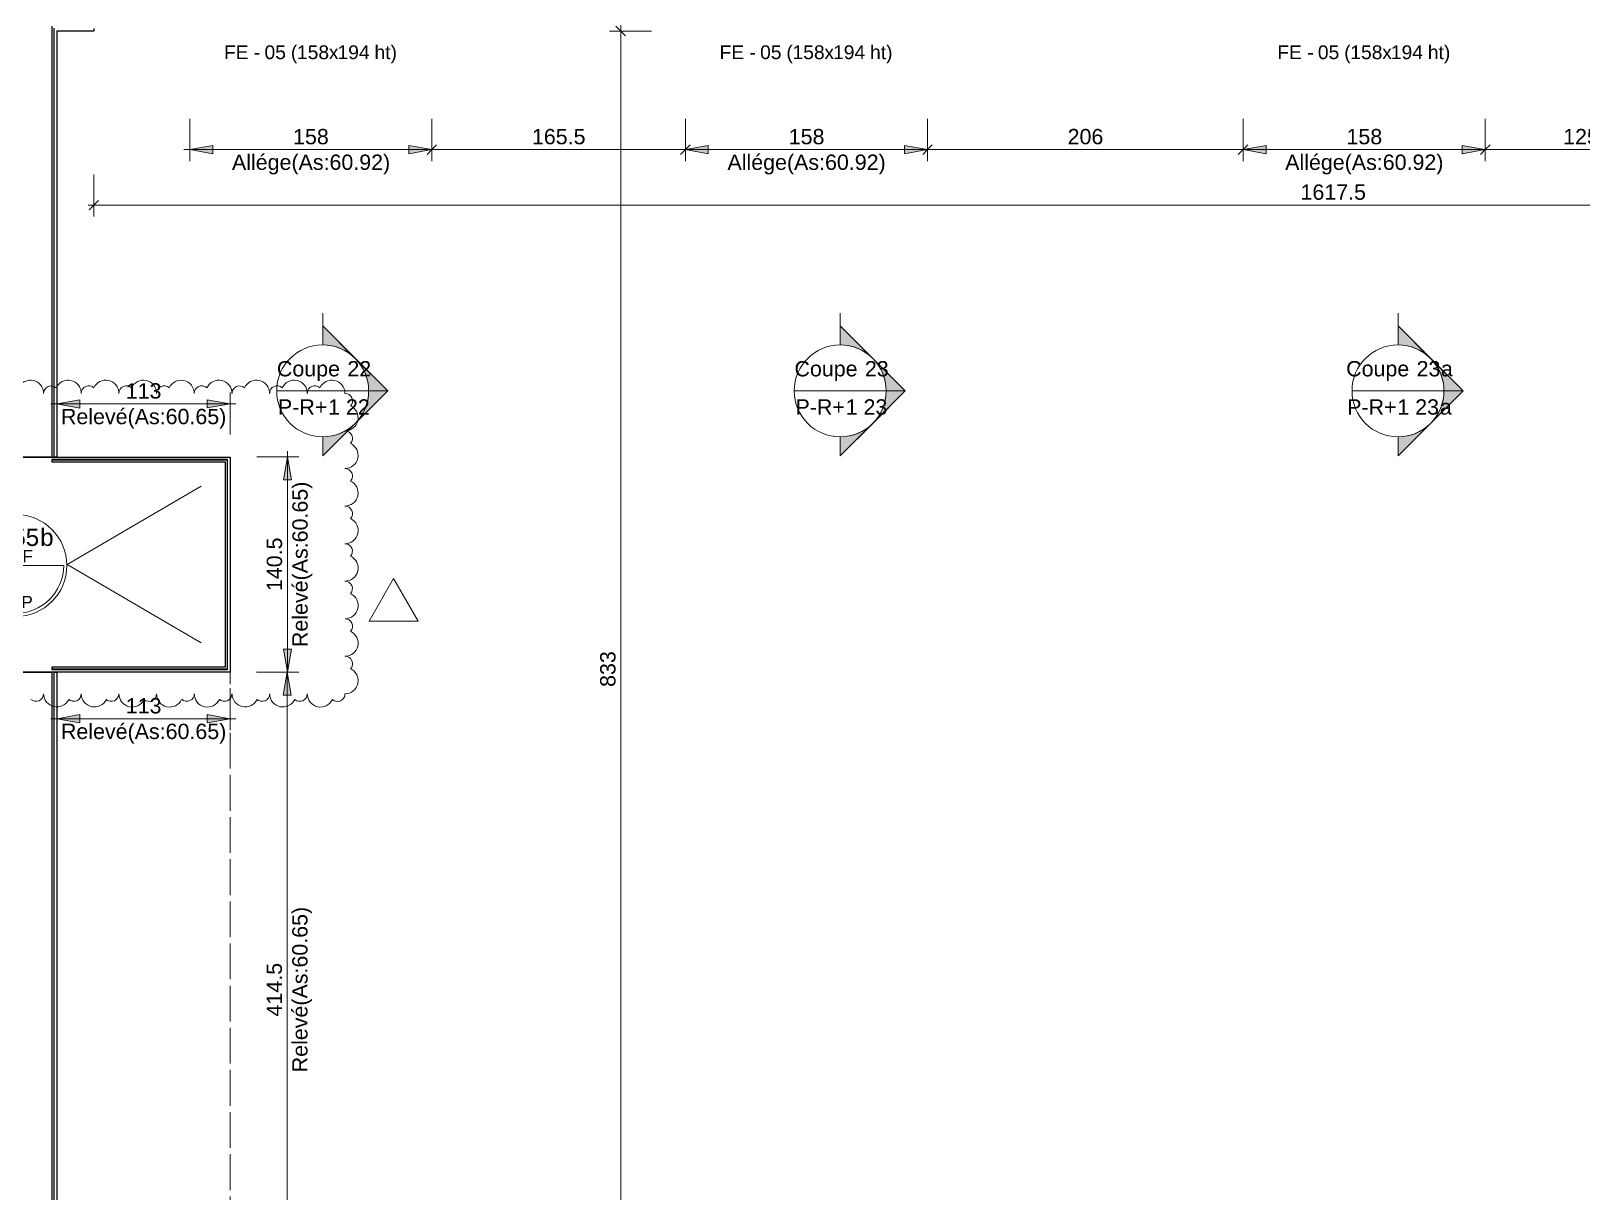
# Model space of a CAD drawing. Header units: metres. Extents: x 399 to 3028, y -427 to 863.
# Drawn here: x 442.31 to 452.43, y -399.27 to -391.7 of the extents above; entities that cross this region are included whole.
import ezdxf

# ---------------------------------------------------------------- set-up
doc = ezdxf.new("R2010")
doc.units = ezdxf.units.M
doc.linetypes.add('Caché', pattern=[0.265, 0.175, -0.09])
doc.linetypes.add('Projeté', pattern=[0.198437, 0.119063, -0.079375])
for name, color, linetype, lineweight in [('A-ANNO-DIMS', 211, 'Continuous', 9), ('A-ANNO-DIMS-50', 211, 'Continuous', 9), ('A-DETL', 90, 'Continuous', 18), ('A-FLOR', 192, 'Continuous', 18), ('A-GLAZ-IDEN', 152, 'Continuous', 18), ('G-ANNO-REVC', 71, 'Continuous', 9), ('G-ANNO-REVC-IDEN', 71, 'Continuous', 9), ('G-ANNO-SYMB', 111, 'Continuous', 9), ('S-FLOR-SYMB', 171, 'Continuous', 9), ('S-STRS-MBND', 31, 'Projeté', 18)]:
    doc.layers.add(name, color=color, linetype=linetype, lineweight=lineweight)
doc.styles.add('Arial', font='arial.ttf', dxfattribs={"height": 0.1})
doc.styles.add('Arial_6', font='arial.ttf', dxfattribs={"height": 0.09})
doc.styles.add('Arial_8', font='arial.ttf', dxfattribs={"height": 0.0016})
doc.styles.add('Arial_9', font='arial.ttf', dxfattribs={"height": 0.1125})
doc.dimstyles.new('AES-_COTATION_1_50_2', dxfattribs={"dimscale": 0.3048, "dimtxt": 0.102026, "dimasz": 0.205052, "dimexe": 0.246063, "dimexo": 0.0625, "dimgap": 0.016404, "dimtad": 1, "dimdec": 1, "dimlfac": 100, "dimrnd": 0.5, "dimdsep": 46, "dimtxsty": 'Arial', "dimblk1": 'OBLIQUE', "dimblk2": 'OBLIQUE', "dimsah": 1, "dimcen": 0.09, "dimdle": 0.123031, "dimazin": 0, "dimtfac": 1, "dimtdec": 4, "dimtix": 1, "dimtmove": 0, "dimatfit": 3, "dimfxl": 0.656168, "dimfxlon": 1, "dimtvp": 1, "dimtolj": 1, "dimtzin": 0, "dimarcsym": 2})
doc.dimstyles.new('AES-_COTATION_1_50_3', dxfattribs={"dimscale": 0.3048, "dimtxt": 0.102026, "dimasz": 0.205052, "dimexe": 0.246063, "dimexo": 0.0625, "dimgap": 0.016404, "dimtad": 1, "dimdec": 1, "dimlfac": 100, "dimrnd": 0.5, "dimdsep": 46, "dimtxsty": 'Arial', "dimblk1": 'OBLIQUE', "dimblk2": 'OBLIQUE', "dimsah": 1, "dimcen": 0.09, "dimdle": 0.123031, "dimazin": 0, "dimtfac": 1, "dimtdec": 4, "dimtix": 1, "dimtmove": 0, "dimatfit": 3, "dimfxl": 0.656168, "dimfxlon": 1, "dimtvp": 1, "dimtolj": 1, "dimtzin": 0, "dimarcsym": 2})
doc.dimstyles.new('AES-_COTATION_Allège_1_50', dxfattribs={"dimscale": 0.3048, "dimtxt": 0.102026, "dimasz": 0.492126, "dimexe": 0.246063, "dimexo": 0.0625, "dimgap": 0.016404, "dimtad": 1, "dimdec": 1, "dimlfac": 100, "dimrnd": 0.5, "dimdsep": 46, "dimtxsty": 'Arial', "dimsah": 1, "dimcen": 0.09, "dimdle": 0.123031, "dimazin": 0, "dimtfac": 1, "dimtdec": 4, "dimtix": 1, "dimtmove": 0, "dimatfit": 3, "dimfxl": 0.656168, "dimfxlon": 1, "dimtvp": 1, "dimtolj": 1, "dimtzin": 0, "dimarcsym": 2})

# ---------------------------------------------------------------- blocks, each defined once
blk = doc.blocks.new('DIMBLOCK279-AES_EXE_BET_TZ_R_1_COF_0100-Plan coffrage PH R_1 Diffusion')
at = {"layer": 'A-ANNO-DIMS-50', "transparency": 16777216}
for p, q in [((446.362, -391.698), (446.087, -391.698)), ((446.162, -391.698), (446.13, -391.667)), ((446.162, -391.661), (446.162, -400.063)), ((446.162, -391.698), (446.193, -391.729)), ((446.162, -391.698), (446.362, -391.698)), ((445.962, -400.026), (446.237, -400.026)), ((446.162, -400.026), (445.962, -400.026)), ((446.162, -400.026), (446.13, -399.995)), ((446.162, -400.026), (446.193, -400.057))]:
    blk.add_line(p, q, dxfattribs=at)
at = {"layer": 'A-ANNO-DIMS-50', "color": 0, "transparency": 16777216, "insert": (446.027, -395.977), "char_height": 0.1, "width": 0.27688, "attachment_point": 1, "rotation": 90, "line_spacing_factor": 0.941778, "style": 'Arial'}
blk.add_mtext('833', dxfattribs=at)
blk = doc.blocks.new('_Oblique')
at = {"color": 0, "linetype": 'ByBlock', "lineweight": -2}
blk.add_line((-0.5, -0.5), (0.5, 0.5), dxfattribs=at)
blk = doc.blocks.new('Coupe - M_Section Head - Filled-24181-AES_EXE_BET_TZ_R_1_COF_0100-Plan coffrage PH R_1 Diffusion')
at = {"layer": 'G-ANNO-SYMB'}
h = blk.add_hatch(color=256, dxfattribs=at)
edge = h.paths.add_edge_path()
edge.add_line((-0.006, 0.00849), (-0.006, 0.006))
edge.add_arc((-0.006, 0), 0.006, 90, 135)
edge.add_line((-0.01024, 0.00424), (-0.006, 0.00849))
h = blk.add_hatch(color=256, dxfattribs=at)
edge = h.paths.add_edge_path()
edge.add_line((-0.006, 0.00849), (-0.00176, 0.00424))
edge.add_arc((-0.006, 0), 0.006, 45, 90)
edge.add_line((-0.006, 0.006), (-0.006, 0.00849))
h = blk.add_hatch(color=256, dxfattribs=at)
edge = h.paths.add_edge_path()
edge.add_line((-0.01449, 0), (-0.01024, 0.00424))
edge.add_arc((-0.006, 0), 0.006, 135, 180)
edge.add_line((-0.012, 0), (-0.01449, 0))
h = blk.add_hatch(color=256, dxfattribs=at)
edge = h.paths.add_edge_path()
edge.add_line((0.00249, 0), (0, 0))
edge.add_arc((-0.006, 0), 0.006, 360, 405)
edge.add_line((-0.00176, 0.00424), (0.00249, 0))
at = {"layer": 'G-ANNO-SYMB', "lineweight": 18}
for p, q in [((-0.006, 0.00849), (-0.01449, 0)), ((-0.006, 0.00849), (-0.01024, 0.00424)), ((-0.006, 0.00849), (0.00249, 0)), ((-0.006, 0.006), (-0.006, 0.00849)), ((-0.006, 0.00849), (-0.006, 0.006)), ((-0.00176, 0.00424), (-0.006, 0.00849)), ((-0.01024, 0.00424), (-0.01449, 0)), ((0.00249, 0), (-0.00176, 0.00424)), ((-0.01449, 0), (-0.012, 0)), ((0, 0), (0.00249, 0)), ((-0.012, 0), (-0.01449, 0)), ((0, 0), (0.00249, 0))]:
    blk.add_line(p, q, dxfattribs=at)
for start, end in [(360, 180), (135, 180), (90, 135), (45, 90), (360, 45), (180, 360)]:
    blk.add_arc((-0.006, 0), 0.006, start, end, dxfattribs=at)
blk = doc.blocks.new('DIMBLOCK470-AES_EXE_BET_TZ_R_1_COF_0100-Plan coffrage PH R_1 Diffusion')
at = {"layer": 'A-ANNO-DIMS-50', "transparency": 16777216}
for points in [[(443.349, -392.472), (443.499, -392.499), (443.499, -392.446)], [(444.929, -392.472), (444.779, -392.446), (444.779, -392.499)]]:
    blk.add_hatch(color=256, dxfattribs=at).paths.add_polyline_path(points)
for p, q in [((443.349, -392.272), (443.349, -392.547)), ((443.349, -392.472), (443.349, -392.272)), ((444.929, -392.272), (444.929, -392.547)), ((444.929, -392.472), (444.929, -392.272)), ((444.966, -392.472), (443.311, -392.472)), ((443.499, -392.446), (443.349, -392.472)), ((443.349, -392.472), (443.499, -392.499)), ((443.499, -392.499), (443.499, -392.446)), ((444.929, -392.472), (444.779, -392.446)), ((444.779, -392.446), (444.779, -392.499)), ((444.779, -392.499), (444.929, -392.472))]:
    blk.add_line(p, q, dxfattribs=at)
at = {"layer": 'A-ANNO-DIMS-50', "color": 0, "transparency": 16777216, "char_height": 0.1, "attachment_point": 1, "line_spacing_factor": 0.941778, "style": 'Arial'}
for s, insert, width in [('158', (444.023, -392.337), 0.27688), ('Allége(As:60.92)', (443.624, -392.504), 1.23561)]:
    blk.add_mtext(s, dxfattribs=dict(at, insert=insert, width=width))
blk = doc.blocks.new('DIMBLOCK471-AES_EXE_BET_TZ_R_1_COF_0100-Plan coffrage PH R_1 Diffusion')
at = {"layer": 'A-ANNO-DIMS-50', "transparency": 16777216}
for p, q in [((444.929, -392.272), (444.929, -392.547)), ((444.929, -392.472), (444.929, -392.272)), ((446.583, -392.272), (446.583, -392.547)), ((446.583, -392.472), (446.583, -392.272)), ((444.891, -392.472), (446.62, -392.472)), ((444.929, -392.472), (444.897, -392.503)), ((444.929, -392.472), (444.96, -392.441)), ((446.583, -392.472), (446.552, -392.503)), ((446.583, -392.472), (446.614, -392.441))]:
    blk.add_line(p, q, dxfattribs=at)
at = {"layer": 'A-ANNO-DIMS-50', "color": 0, "transparency": 16777216, "insert": (445.582, -392.337), "char_height": 0.1, "width": 0.41627, "attachment_point": 1, "line_spacing_factor": 0.941778, "style": 'Arial'}
blk.add_mtext('165.5', dxfattribs=at)
blk = doc.blocks.new('DIMBLOCK472-AES_EXE_BET_TZ_R_1_COF_0100-Plan coffrage PH R_1 Diffusion')
at = {"layer": 'A-ANNO-DIMS-50', "transparency": 16777216}
for points in [[(446.583, -392.472), (446.733, -392.499), (446.733, -392.446)], [(448.163, -392.472), (448.013, -392.446), (448.013, -392.499)]]:
    blk.add_hatch(color=256, dxfattribs=at).paths.add_polyline_path(points)
for p, q in [((446.583, -392.272), (446.583, -392.547)), ((446.583, -392.472), (446.583, -392.272)), ((448.163, -392.272), (448.163, -392.547)), ((448.163, -392.472), (448.163, -392.272)), ((448.2, -392.472), (446.545, -392.472)), ((446.733, -392.446), (446.583, -392.472)), ((446.583, -392.472), (446.733, -392.499)), ((446.733, -392.499), (446.733, -392.446)), ((448.163, -392.472), (448.013, -392.446)), ((448.013, -392.446), (448.013, -392.499)), ((448.013, -392.499), (448.163, -392.472))]:
    blk.add_line(p, q, dxfattribs=at)
at = {"layer": 'A-ANNO-DIMS-50', "color": 0, "transparency": 16777216, "char_height": 0.1, "attachment_point": 1, "line_spacing_factor": 0.941778, "style": 'Arial'}
for s, insert, width in [('158', (447.258, -392.337), 0.27688), ('Allége(As:60.92)', (446.858, -392.504), 1.23561)]:
    blk.add_mtext(s, dxfattribs=dict(at, insert=insert, width=width))
blk = doc.blocks.new('DIMBLOCK473-AES_EXE_BET_TZ_R_1_COF_0100-Plan coffrage PH R_1 Diffusion')
at = {"layer": 'A-ANNO-DIMS-50', "transparency": 16777216}
for p, q in [((448.163, -392.272), (448.163, -392.547)), ((448.163, -392.472), (448.163, -392.272)), ((450.223, -392.272), (450.223, -392.547)), ((450.223, -392.472), (450.223, -392.272)), ((448.125, -392.472), (450.261, -392.472)), ((448.163, -392.472), (448.132, -392.503)), ((448.163, -392.472), (448.194, -392.441)), ((450.223, -392.472), (450.192, -392.503)), ((450.223, -392.472), (450.255, -392.441))]:
    blk.add_line(p, q, dxfattribs=at)
at = {"layer": 'A-ANNO-DIMS-50', "color": 0, "transparency": 16777216, "insert": (449.078, -392.337), "char_height": 0.1, "width": 0.27688, "attachment_point": 1, "line_spacing_factor": 0.941778, "style": 'Arial'}
blk.add_mtext('206', dxfattribs=at)
blk = doc.blocks.new('DIMBLOCK474-AES_EXE_BET_TZ_R_1_COF_0100-Plan coffrage PH R_1 Diffusion')
at = {"layer": 'A-ANNO-DIMS-50', "transparency": 16777216}
for points in [[(450.223, -392.472), (450.373, -392.499), (450.373, -392.446)], [(451.803, -392.472), (451.653, -392.446), (451.653, -392.499)]]:
    blk.add_hatch(color=256, dxfattribs=at).paths.add_polyline_path(points)
for p, q in [((450.223, -392.272), (450.223, -392.547)), ((450.223, -392.472), (450.223, -392.272)), ((451.803, -392.272), (451.803, -392.547)), ((451.803, -392.472), (451.803, -392.272)), ((451.841, -392.472), (450.186, -392.472)), ((450.373, -392.446), (450.223, -392.472)), ((450.223, -392.472), (450.373, -392.499)), ((450.373, -392.499), (450.373, -392.446)), ((451.803, -392.472), (451.653, -392.446)), ((451.653, -392.446), (451.653, -392.499)), ((451.653, -392.499), (451.803, -392.472))]:
    blk.add_line(p, q, dxfattribs=at)
at = {"layer": 'A-ANNO-DIMS-50', "color": 0, "transparency": 16777216, "char_height": 0.1, "attachment_point": 1, "line_spacing_factor": 0.941778, "style": 'Arial'}
for s, insert, width in [('158', (450.898, -392.337), 0.27688), ('Allége(As:60.92)', (450.498, -392.504), 1.23561)]:
    blk.add_mtext(s, dxfattribs=dict(at, insert=insert, width=width))
blk = doc.blocks.new('DIMBLOCK475-AES_EXE_BET_TZ_R_1_COF_0100-Plan coffrage PH R_1 Diffusion')
at = {"layer": 'A-ANNO-DIMS-50', "transparency": 16777216}
for p, q in [((451.803, -392.272), (451.803, -392.547)), ((451.803, -392.472), (451.803, -392.272)), ((453.052, -392.272), (453.052, -392.547)), ((453.052, -392.472), (453.052, -392.272)), ((451.766, -392.472), (453.089, -392.472)), ((451.803, -392.472), (451.772, -392.503)), ((451.803, -392.472), (451.835, -392.441)), ((453.052, -392.472), (453.021, -392.503)), ((453.052, -392.472), (453.083, -392.441))]:
    blk.add_line(p, q, dxfattribs=at)
at = {"layer": 'A-ANNO-DIMS-50', "color": 0, "transparency": 16777216, "insert": (452.312, -392.337), "char_height": 0.1, "width": 0.27688, "attachment_point": 1, "line_spacing_factor": 0.941778, "style": 'Arial'}
blk.add_mtext('125', dxfattribs=at)
blk = doc.blocks.new('DIMBLOCK512-AES_EXE_BET_TZ_R_1_COF_0100-Plan coffrage PH R_1 Diffusion')
at = {"layer": 'A-ANNO-DIMS-50', "transparency": 16777216}
for points in [[(443.985, -395.88), (443.958, -396.03), (444.011, -396.03)], [(443.985, -400.026), (444.011, -399.876), (443.958, -399.876)]]:
    blk.add_hatch(color=256, dxfattribs=at).paths.add_polyline_path(points)
for p, q in [((443.785, -395.88), (444.06, -395.88)), ((443.985, -395.88), (443.785, -395.88)), ((443.985, -395.88), (443.958, -396.03)), ((443.985, -395.843), (443.985, -400.063)), ((444.011, -396.03), (443.985, -395.88)), ((443.958, -396.03), (444.011, -396.03)), ((444.011, -399.876), (443.958, -399.876)), ((443.958, -399.876), (443.985, -400.026)), ((443.985, -400.026), (444.011, -399.876)), ((443.785, -400.026), (444.06, -400.026)), ((443.985, -400.026), (443.785, -400.026))]:
    blk.add_line(p, q, dxfattribs=at)
at = {"layer": 'A-ANNO-DIMS-50', "color": 0, "transparency": 16777216, "char_height": 0.1, "attachment_point": 1, "rotation": 90, "line_spacing_factor": 0.941778, "style": 'Arial'}
for s, insert, width in [('Relevé(As:60.65)', (444.017, -398.491), 1.29212), ('414.5', (443.85, -398.127), 0.41627)]:
    blk.add_mtext(s, dxfattribs=dict(at, insert=insert, width=width))
blk = doc.blocks.new('DIMBLOCK851-AES_EXE_BET_TZ_R_1_COF_0100-Plan coffrage PH R_1 Diffusion')
at = {"layer": 'A-ANNO-DIMS-50', "transparency": 16777216}
for p, q in [((442.723, -392.634), (442.723, -392.909)), ((442.723, -392.834), (442.723, -392.634)), ((458.896, -392.634), (458.896, -392.909)), ((458.896, -392.834), (458.896, -392.634)), ((442.685, -392.834), (458.934, -392.834)), ((442.723, -392.834), (442.692, -392.865)), ((442.723, -392.834), (442.754, -392.803)), ((458.896, -392.834), (458.865, -392.865)), ((458.896, -392.834), (458.928, -392.803))]:
    blk.add_line(p, q, dxfattribs=at)
at = {"layer": 'A-ANNO-DIMS-50', "color": 0, "transparency": 16777216, "insert": (450.598, -392.699), "char_height": 0.1, "width": 0.50856, "attachment_point": 1, "line_spacing_factor": 0.941778, "style": 'Arial'}
blk.add_mtext('1617.5', dxfattribs=at)
blk = doc.blocks.new('Family - ___-1842584-AES_EXE_BET_TZ_R_1_COF_0100-Plan coffrage PH R_1 Diffusion')
at = {"layer": 'G-ANNO-REVC'}
for centre, radius, start, end in [((482.322, -346.455), 0.0861, 5.8824, 160.6736), ((481.344, -346.556), 0.0861, 5.8824, 160.6736), ((481.589, -346.53), 0.0861, 5.8824, 160.6736), ((481.723, -346.517), 0.0492, 54.0721, 185.8824), ((481.833, -346.505), 0.0861, 5.8824, 160.6736), ((481.968, -346.491), 0.0492, 54.0721, 185.8824), ((482.078, -346.48), 0.0861, 5.8824, 160.6736), ((482.212, -346.466), 0.0492, 54.0721, 185.8824), ((482.413, -346.495), 0.049, 324.0721, 95.8824), ((480.366, -346.656), 0.0861, 5.8824, 160.6736), ((480.61, -346.631), 0.0861, 5.8824, 160.6736), ((480.745, -346.617), 0.0492, 54.0721, 185.8824), ((480.855, -346.606), 0.0861, 5.8824, 160.6736), ((480.989, -346.592), 0.0492, 54.0721, 185.8824), ((481.099, -346.581), 0.0861, 5.8824, 160.6736), ((481.234, -346.567), 0.0492, 54.0721, 185.8824), ((481.478, -346.542), 0.0492, 54.0721, 185.8824), ((482.424, -346.604), 0.0857, 275.8824, 70.6736), ((480.5, -346.643), 0.0492, 54.0721, 185.8824), ((482.438, -346.738), 0.049, 324.0721, 95.8824), ((482.449, -346.848), 0.0858, 275.8824, 70.6736), ((482.463, -346.982), 0.049, 324.0721, 95.8824), ((482.474, -347.092), 0.0858, 275.8824, 70.6736), ((482.488, -347.226), 0.049, 324.0721, 95.8824), ((482.5, -347.336), 0.0858, 275.8824, 70.6736), ((482.513, -347.47), 0.049, 324.0721, 95.8824), ((482.525, -347.579), 0.0857, 275.8824, 70.6736), ((482.538, -347.713), 0.049, 324.0721, 95.8824), ((482.55, -347.823), 0.0857, 275.8824, 70.6736), ((482.564, -347.957), 0.049, 324.0721, 95.8824), ((482.575, -348.067), 0.0857, 275.8824, 70.6736), ((482.589, -348.201), 0.049, 324.0721, 95.8824), ((482.6, -348.31), 0.0857, 275.8824, 70.6736), ((482.56, -348.401), 0.0492, 234.0721, 5.8824), ((481.582, -348.501), 0.0492, 234.0721, 5.8824), ((481.716, -348.488), 0.0861, 185.8824, 340.6736), ((481.826, -348.476), 0.0492, 234.0721, 5.8824), ((481.961, -348.462), 0.0861, 185.8824, 340.6736), ((482.071, -348.451), 0.0492, 234.0721, 5.8824), ((482.205, -348.437), 0.0861, 185.8824, 340.6736), ((482.315, -348.426), 0.0492, 234.0721, 5.8824), ((482.45, -348.412), 0.0861, 185.8824, 340.6736), ((480.603, -348.602), 0.0492, 234.0721, 5.8824), ((480.738, -348.588), 0.0861, 185.8824, 340.6736), ((480.848, -348.577), 0.0492, 234.0721, 5.8824), ((480.982, -348.563), 0.0861, 185.8824, 340.6736), ((481.092, -348.552), 0.0492, 234.0721, 5.8824), ((481.227, -348.538), 0.0861, 185.8824, 340.6736), ((481.337, -348.527), 0.0492, 234.0721, 5.8824), ((481.471, -348.513), 0.0861, 185.8824, 340.6736)]:
    blk.add_arc(centre, radius, start, end, dxfattribs=at)
blk = doc.blocks.new('M_Revision Tag - M_Revision Tag-127156-AES_EXE_BET_TZ_R_1_COF_0100-Plan coffrage PH R_1 Diffusion')
at = {"layer": 'G-ANNO-REVC-IDEN'}
for p, q in [((0, 0.00351), (-0.00321, -0.00204)), ((0, 0.00351), (0.00321, -0.00204)), ((-0.00321, -0.00204), (0.00321, -0.00204))]:
    blk.add_line(p, q, dxfattribs=at)
blk = doc.blocks.new('AES-Etiquette Dalle CSP brut vide - Dalle bidirectionnelle-1893417-AES_EXE_BET_TZ_R_1_COF_0100-Plan coffrage PH R_1 Diffusion')
at = {"layer": 'S-FLOR-SYMB'}
blk.add_line((-0.00624, 0), (0.00624, 0), dxfattribs=at)
blk.add_circle((0, 0), 0.00665, dxfattribs=at)
blk.add_arc((0, 0), 0.00624, 180, 360, dxfattribs=at)
at = {"layer": 'S-FLOR-SYMB', "char_height": 0.0016, "attachment_point": 1, "style": 'Arial_8'}
for s, insert, width in [('NGF', (-0.00249, 0.00201), 0.0058523), ('CSP', (-0.00239, -0.00396), 0.005692)]:
    blk.add_mtext(s, dxfattribs=dict(at, insert=insert, width=width))
blk = doc.blocks.new('DIMBLOCK893-AES_EXE_BET_TZ_R_1_COF_0100-Plan coffrage PH R_1 Diffusion')
at = {"layer": 'A-ANNO-DIMS-50', "transparency": 16777216}
for points in [[(442.481, -394.131), (442.631, -394.158), (442.631, -394.105)], [(443.613, -394.131), (443.463, -394.105), (443.463, -394.157)]]:
    blk.add_hatch(color=256, dxfattribs=at).paths.add_polyline_path(points)
for p, q in [((442.481, -394.331), (442.481, -394.056)), ((443.613, -394.331), (443.613, -394.056)), ((443.65, -394.131), (442.443, -394.131)), ((442.631, -394.105), (442.481, -394.131)), ((442.481, -394.131), (442.631, -394.158)), ((442.481, -394.131), (442.481, -394.331)), ((442.631, -394.158), (442.631, -394.105)), ((443.613, -394.131), (443.463, -394.105)), ((443.463, -394.105), (443.463, -394.157)), ((443.463, -394.157), (443.613, -394.131)), ((443.613, -394.131), (443.613, -394.331))]:
    blk.add_line(p, q, dxfattribs=at)
at = {"layer": 'A-ANNO-DIMS-50', "color": 0, "transparency": 16777216, "char_height": 0.1, "attachment_point": 1, "rotation": 0.0009, "line_spacing_factor": 0.941778, "style": 'Arial'}
for s, insert, width in [('113', (442.931, -393.996), 0.27688), ('Relevé(As:60.65)', (442.508, -394.163), 1.29212)]:
    blk.add_mtext(s, dxfattribs=dict(at, insert=insert, width=width))
blk = doc.blocks.new('DIMBLOCK894-AES_EXE_BET_TZ_R_1_COF_0100-Plan coffrage PH R_1 Diffusion')
at = {"layer": 'A-ANNO-DIMS-50', "transparency": 16777216}
for points in [[(443.986, -394.477), (443.96, -394.627), (444.013, -394.627)], [(443.986, -395.88), (444.012, -395.73), (443.96, -395.73)]]:
    blk.add_hatch(color=256, dxfattribs=at).paths.add_polyline_path(points)
for p, q in [((443.986, -395.918), (443.986, -394.44)), ((443.786, -394.477), (444.061, -394.477)), ((443.986, -394.477), (443.786, -394.477)), ((443.986, -394.477), (443.96, -394.627)), ((444.013, -394.627), (443.986, -394.477)), ((443.96, -394.627), (444.013, -394.627)), ((444.012, -395.73), (443.96, -395.73)), ((443.96, -395.73), (443.986, -395.88)), ((443.986, -395.88), (444.012, -395.73)), ((443.786, -395.88), (444.061, -395.88)), ((443.986, -395.88), (443.786, -395.88))]:
    blk.add_line(p, q, dxfattribs=at)
at = {"layer": 'A-ANNO-DIMS-50', "color": 0, "transparency": 16777216, "char_height": 0.1, "attachment_point": 1, "line_spacing_factor": 0.941778, "style": 'Arial'}
for s, insert, width, rotation in [('Relevé(As:60.65)', (444.018, -395.717), 1.29212, 89.9911), ('140.5', (443.851, -395.352), 0.41627, 90)]:
    blk.add_mtext(s, dxfattribs=dict(at, insert=insert, width=width, rotation=rotation))
blk = doc.blocks.new('DIMBLOCK895-AES_EXE_BET_TZ_R_1_COF_0100-Plan coffrage PH R_1 Diffusion')
at = {"layer": 'A-ANNO-DIMS-50', "transparency": 16777216}
for points in [[(442.481, -396.185), (442.631, -396.211), (442.631, -396.158)], [(443.613, -396.185), (443.463, -396.158), (443.463, -396.211)]]:
    blk.add_hatch(color=256, dxfattribs=at).paths.add_polyline_path(points)
for p, q in [((443.613, -395.985), (443.613, -396.26)), ((443.613, -396.185), (443.613, -395.985)), ((443.65, -396.185), (442.443, -396.185)), ((442.481, -396.385), (442.481, -396.11)), ((442.631, -396.158), (442.481, -396.185)), ((442.481, -396.185), (442.631, -396.211)), ((442.481, -396.185), (442.481, -396.385)), ((442.631, -396.211), (442.631, -396.158)), ((443.613, -396.185), (443.463, -396.158)), ((443.463, -396.158), (443.463, -396.211)), ((443.463, -396.211), (443.613, -396.185))]:
    blk.add_line(p, q, dxfattribs=at)
at = {"layer": 'A-ANNO-DIMS-50', "color": 0, "transparency": 16777216, "char_height": 0.1, "attachment_point": 1, "rotation": 0.0009, "line_spacing_factor": 0.941778, "style": 'Arial'}
for s, insert, width in [('113', (442.931, -396.05), 0.27688), ('Relevé(As:60.65)', (442.508, -396.217), 1.29212)]:
    blk.add_mtext(s, dxfattribs=dict(at, insert=insert, width=width))

msp = doc.modelspace()

# ---------------------------------------------------------------- linework, layer by layer
at = {"layer": 'A-DETL', "color": 51}
for p, q in [((443.4226, -394.6674), (442.5494, -395.1787)), ((442.5494, -395.1787), (443.4225, -395.6903))]:
    msp.add_line(p, q, dxfattribs=at)
at = {"layer": 'A-FLOR', "color": 31, "lineweight": 25}
for p, q in [((442.4486, -391.6662), (442.4487, -394.4774)), ((442.4616, -391.6792), (442.4617, -394.4774)), ((442.4637, -394.4774), (442.4636, -391.6812)), ((442.7229, -391.6982), (442.4806, -391.6982)), ((442.4806, -391.6982), (442.4807, -394.4774)), ((442.7229, -391.6812), (442.7229, -391.6982)), ((442.4487, -394.4774), (440.8207, -394.4774)), ((440.8207, -394.4774), (443.6126, -394.4774)), ((442.4487, -394.4774), (442.4617, -394.4774)), ((442.4487, -394.4944), (442.4487, -394.5094)), ((443.5956, -394.4944), (442.4487, -394.4944)), ((442.4487, -394.4944), (442.4487, -394.4964)), ((442.4487, -394.4964), (443.5936, -394.4964)), ((442.4487, -394.5094), (443.5806, -394.5094)), ((442.4617, -394.4774), (442.4637, -394.4774)), ((442.4807, -394.4774), (442.4637, -394.4774)), ((443.5806, -394.5094), (443.5805, -395.8484)), ((443.5936, -394.4964), (443.5935, -395.8614)), ((443.5956, -394.4944), (443.5936, -394.4964)), ((443.5955, -395.8634), (443.5956, -394.4944)), ((443.6126, -394.4774), (443.6125, -395.8804)), ((440.8207, -395.8799), (442.4487, -395.8802)), ((443.6125, -395.8804), (440.8207, -395.8799)), ((443.5805, -395.8484), (442.4487, -395.8482)), ((442.4487, -395.8482), (442.4487, -395.8632)), ((442.4487, -395.8612), (442.4487, -395.8632)), ((443.5935, -395.8614), (442.4487, -395.8612)), ((442.4487, -395.8632), (443.5955, -395.8634)), ((442.4487, -395.8802), (442.4488, -400.058)), ((442.4617, -395.8802), (442.4487, -395.8802)), ((442.4637, -395.8802), (442.4617, -395.8802)), ((442.4617, -395.8802), (442.4618, -400.045)), ((442.4638, -400.043), (442.4637, -395.8802)), ((442.4637, -395.8802), (442.4807, -395.8802)), ((442.4807, -395.8802), (442.4808, -400.026)), ((443.5955, -395.8634), (443.5935, -395.8614))]:
    msp.add_line(p, q, dxfattribs=at)
at = {"layer": 'G-ANNO-SYMB'}
for p, q in [((444.2161, -393.7457), (444.2161, -393.538)), ((447.5939, -393.7457), (447.5939, -393.538)), ((451.2342, -393.7457), (451.2342, -393.538))]:
    msp.add_line(p, q, dxfattribs=at)
at = {"layer": 'G-ANNO-SYMB', "lineweight": 18}
for p, q in [((443.9161, -394.0457), (444.5161, -394.0457)), ((447.2939, -394.0457), (447.8939, -394.0457)), ((450.9342, -394.0457), (451.5342, -394.0457))]:
    msp.add_line(p, q, dxfattribs=at)
at = {"layer": 'S-STRS-MBND', "color": 11, "linetype": 'Caché'}
for p, q in [((442.4807, -395.8802), (443.6125, -395.8804)), ((442.4808, -400.3591), (442.4807, -395.8802)), ((442.4807, -395.8802), (443.6125, -395.8804)), ((442.4808, -400.026), (442.4807, -395.8802)), ((443.6123, -400.3595), (443.6125, -395.8804)), ((443.6123, -400.026), (443.6125, -395.8804))]:
    msp.add_line(p, q, dxfattribs=at)

# ---------------------------------------------------------------- block references
at = {"layer": 'G-ANNO-REVC', "rotation": 354.117617010805}
msp.add_blockref('Family - ___-1842584-AES_EXE_BET_TZ_R_1_COF_0100-Plan coffrage PH R_1 Diffusion', (0, 0), dxfattribs=at)
at = {"layer": 'G-ANNO-REVC-IDEN', "xscale": 49.99999999999996, "yscale": 49.99999999999996, "zscale": 49.99999999999996}
msp.add_blockref('M_Revision Tag - M_Revision Tag-127156-AES_EXE_BET_TZ_R_1_COF_0100-Plan coffrage PH R_1 Diffusion', (444.6794, -395.4461), dxfattribs=at)
at = {"layer": 'G-ANNO-SYMB', "lineweight": 18, "extrusion": (0, 0, -1), "xscale": 49.99999999999997, "yscale": 49.99999999999997, "zscale": 49.99999999999997, "rotation": 89.99999999999118}
for p in [(-444.2161, -393.7457), (-447.5939, -393.7457), (-451.2342, -393.7457)]:
    msp.add_blockref('Coupe - M_Section Head - Filled-24181-AES_EXE_BET_TZ_R_1_COF_0100-Plan coffrage PH R_1 Diffusion', p, dxfattribs=at)
at = {"layer": 'S-FLOR-SYMB', "xscale": 49.99999999999997, "yscale": 49.99999999999997, "zscale": 49.99999999999997}
msp.add_blockref('AES-Etiquette Dalle CSP brut vide - Dalle bidirectionnelle-1893417-AES_EXE_BET_TZ_R_1_COF_0100-Plan coffrage PH R_1 Diffusion', (442.2138, -395.185), dxfattribs=at)

# ---------------------------------------------------------------- texts
at = {"layer": 'A-GLAZ-IDEN', "lineweight": 9, "char_height": 0.09, "attachment_point": 1, "style": 'Arial_6'}
for s, insert, width in [('FE - ', (443.5719, -391.7916), 0.320675), ('05 ', (443.8365, -391.7916), 0.208439), ('\\fArial|b0|i0|c178|p34|;(', (444.0085, -391.7916), 0.048101), ('158', (444.0482, -391.7916), 0.252532), ('\\fArial|b0|i0|c178|p34|;x', (444.2565, -391.7916), 0.068143), ('194 ', (444.3127, -391.7916), 0.292616), ('ht)', (444.5542, -391.7916), 0.172363), ('FE - ', (446.8063, -391.7916), 0.320675), ('05 ', (447.0709, -391.7916), 0.208439), ('\\fArial|b0|i0|c178|p34|;(', (447.2428, -391.7916), 0.048101), ('158', (447.2825, -391.7916), 0.252532), ('\\fArial|b0|i0|c178|p34|;x', (447.4909, -391.7916), 0.068143), ('194 ', (447.5471, -391.7916), 0.292616), ('ht)', (447.7885, -391.7916), 0.172363), ('FE - ', (450.4466, -391.7916), 0.320675), ('05 ', (450.7112, -391.7916), 0.208439), ('\\fArial|b0|i0|c178|p34|;(', (450.8831, -391.7916), 0.048101), ('158', (450.9228, -391.7916), 0.252532), ('\\fArial|b0|i0|c178|p34|;x', (451.1312, -391.7916), 0.068143), ('194 ', (451.1874, -391.7916), 0.292616), ('ht)', (451.4288, -391.7916), 0.172363)]:
    msp.add_mtext(s, dxfattribs=dict(at, insert=insert, width=width))
at = {"layer": 'G-ANNO-SYMB', "char_height": 0.1, "attachment_point": 1, "style": 'Arial'}
for s, insert, width in [('Coupe ', (443.9175, -393.8512), 0.557173), ('22', (444.3772, -393.8512), 0.192405), ('Coupe ', (447.2953, -393.8512), 0.557173), ('23', (447.755, -393.8512), 0.192405), ('Coupe ', (450.8959, -393.8512), 0.557173), ('23', (451.3556, -393.8512), 0.192405), ('\\fArial|b0|i0|c178|p34|;a', (451.5143, -393.8512), 0.096202), ('P-R+', (443.9242, -394.1007), 0.396835), ('1 22', (444.2516, -394.1007), 0.336709), ('P-R+', (447.3021, -394.1007), 0.396835), ('1 23', (447.6295, -394.1007), 0.336709), ('P-R+', (450.9026, -394.1007), 0.396835), ('1 23', (451.23, -394.1007), 0.336709), ('\\fArial|b0|i0|c178|p34|;a', (451.5078, -394.1007), 0.096202)]:
    msp.add_mtext(s, dxfattribs=dict(at, insert=insert, width=width))
at = {"layer": 'S-FLOR-SYMB', "char_height": 0.1125, "attachment_point": 1, "style": 'Arial_9'}
for s, insert, width in [('60.55', (441.9724, -394.9449), 0.485021), ('\\fArial|b0|i0|c178|p34|;b', (442.3726, -394.9449), 0.108228)]:
    msp.add_mtext(s, dxfattribs=dict(at, insert=insert, width=width))

# ---------------------------------------------------------------- dimensions: what is measured, and where the dimension line sits
at = {"layer": 'A-ANNO-DIMS'}
for base, p1, p2, angle, dimstyle, override, picture, middle in [((446.1615, -400.026), (446.3615, -391.6982), (445.9615, -400.026), 90, 'AES-_COTATION_1_50_2', {"dimpost": '<>', "dimfxl": 8.337398}, 'DIMBLOCK279-AES_EXE_BET_TZ_R_1_COF_0100-Plan coffrage PH R_1 Diffusion', (446.1055, -395.8621)), ((446.583, -392.4721), (444.9286, -392.2721), (446.583, -392.2721), 0, 'AES-_COTATION_1_50_2', {"dimpost": '<>', "dimfxl": 1.654358}, 'DIMBLOCK471-AES_EXE_BET_TZ_R_1_COF_0100-Plan coffrage PH R_1 Diffusion', (445.7558, -392.416)), ((450.2233, -392.4721), (448.163, -392.2721), (450.2233, -392.2721), 0, 'AES-_COTATION_1_50_2', {"dimpost": '<>', "dimfxl": 2.06031}, 'DIMBLOCK473-AES_EXE_BET_TZ_R_1_COF_0100-Plan coffrage PH R_1 Diffusion', (449.1931, -392.416)), ((453.05178, -392.47209), (451.80326, -392.27209), (453.05178, -392.27209), 0, 'AES-_COTATION_1_50_2', {"dimpost": '<>', "dimfxl": 1.248514}, 'DIMBLOCK475-AES_EXE_BET_TZ_R_1_COF_0100-Plan coffrage PH R_1 Diffusion', (452.42752, -392.41603)), ((458.89637, -392.83418), (442.72292, -392.63418), (458.89637, -392.63418), 0, 'AES-_COTATION_1_50_3', {"dimpost": '<>', "dimfxl": 16.173446}, 'DIMBLOCK851-AES_EXE_BET_TZ_R_1_COF_0100-Plan coffrage PH R_1 Diffusion', (450.80965, -392.77812))]:
    dim = msp.add_linear_dim(base=base, p1=p1, p2=p2, angle=angle, dimstyle=dimstyle, override=override, dxfattribs=at)
    dim.commit()
    dim.dimension.update_dxf_attribs({"geometry": picture, "text_midpoint": middle})
for base, p1, p2, angle, text, override, picture, middle in [((443.3486, -392.4721), (444.9286, -392.2721), (443.3486, -392.2721), 0, '<>\\XAllége(As:60.92)', {"dimpost": '<>', "dimfxl": 1.58}, 'DIMBLOCK470-AES_EXE_BET_TZ_R_1_COF_0100-Plan coffrage PH R_1 Diffusion', (444.1386, -392.4721)), ((446.583, -392.4721), (448.163, -392.2721), (446.583, -392.2721), 0, '<>\\XAllége(As:60.92)', {"dimpost": '<>', "dimfxl": 1.58}, 'DIMBLOCK472-AES_EXE_BET_TZ_R_1_COF_0100-Plan coffrage PH R_1 Diffusion', (447.373, -392.4721)), ((450.2233, -392.4721), (451.8033, -392.2721), (450.2233, -392.2721), 0, '<>\\XAllége(As:60.92)', {"dimpost": '<>', "dimfxl": 1.58}, 'DIMBLOCK474-AES_EXE_BET_TZ_R_1_COF_0100-Plan coffrage PH R_1 Diffusion', (451.0133, -392.4721)), ((442.4807, -394.1311), (443.6126, -394.331), (442.4807, -394.3311), 0.00085, '<>\\XRelevé(As:60.65)', {"dimpost": '<>', "dimfxl": 1.131914}, 'DIMBLOCK893-AES_EXE_BET_TZ_R_1_COF_0100-Plan coffrage PH R_1 Diffusion', (443.0466, -394.1311)), ((443.9862, -394.4775), (443.786, -395.8804), (443.7862, -394.4774), 89.99105, '<>\\XRelevé(As:60.65)', {"dimpost": '<>', "dimfxl": 1.402935}, 'DIMBLOCK894-AES_EXE_BET_TZ_R_1_COF_0100-Plan coffrage PH R_1 Diffusion', (443.9861, -395.1789)), ((443.9849, -400.026), (443.7849, -395.8802), (443.7849, -400.026), 90, '<>\\XRelevé(As:60.65)', {"dimpost": '<>', "dimfxl": 4.145817}, 'DIMBLOCK512-AES_EXE_BET_TZ_R_1_COF_0100-Plan coffrage PH R_1 Diffusion', (443.9849, -397.9531)), ((442.4807, -396.1846), (443.6125, -395.9846), (442.4807, -396.3846), 0.00085, '<>\\XRelevé(As:60.65)', {"dimpost": '<>', "dimfxl": 1.200418}, 'DIMBLOCK895-AES_EXE_BET_TZ_R_1_COF_0100-Plan coffrage PH R_1 Diffusion', (443.0466, -396.1846))]:
    dim = msp.add_linear_dim(base=base, p1=p1, p2=p2, angle=angle, text=text, dimstyle='AES-_COTATION_Allège_1_50', override=override, dxfattribs=at)
    dim.commit()
    dim.dimension.update_dxf_attribs({"geometry": picture, "text_midpoint": middle})

doc.saveas('drawing.dxf')
